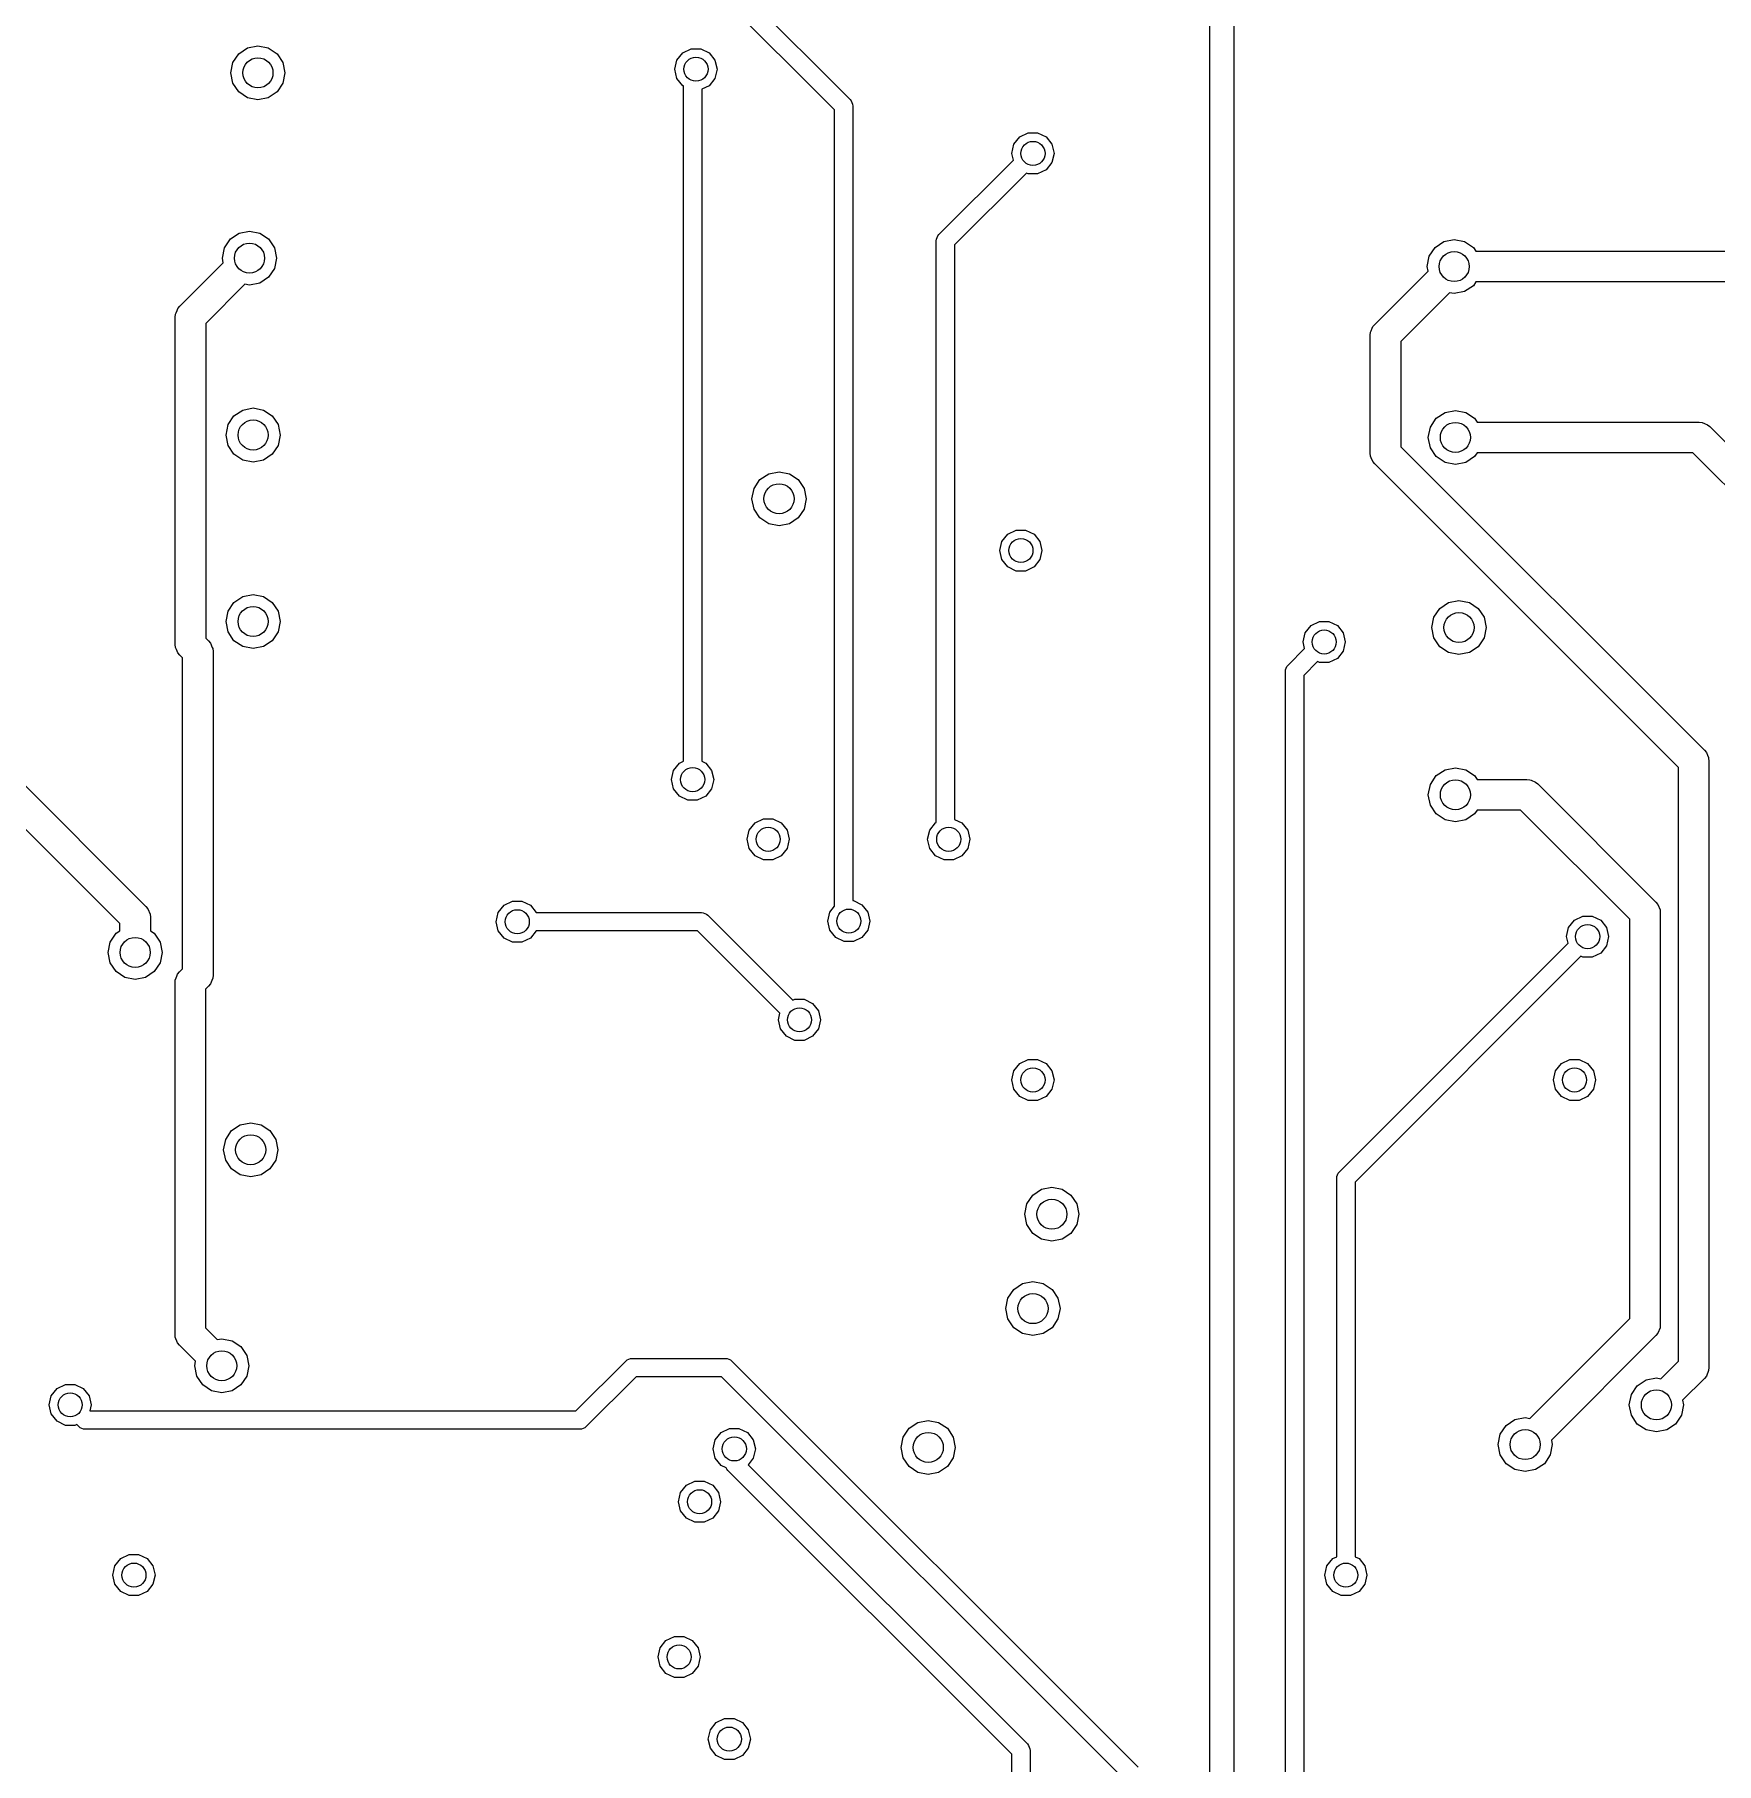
# Model space of a CAD drawing. Extents: x 0.05 to 3.89, y 0.04 to 4.21.
# Drawn here: x 2.386 to 2.936, y 2.241 to 2.807 of the extents above; entities that cross this region are included whole.
import ezdxf

# ---------------------------------------------------------------- set-up
doc = ezdxf.new("R2010")
doc.units = 0
doc.header["$MEASUREMENT"] = 0
doc.layers.add('BLACK', color=7, linetype='CONTINUOUS')

msp = doc.modelspace()

# ---------------------------------------------------------------- linework, layer by layer
at = {"layer": 'BLACK', "linetype": 'CONTINUOUS'}
for p, q in [((2.77047, 1.99789), (2.77047, 3.0185)), ((2.77835, 3.01687), (2.77835, 1.99952)), ((2.61394, 2.82419), (2.65279, 2.78534)), ((2.64767, 2.78197), (2.60971, 2.81993)), ((2.45087, 2.79748), (2.45279, 2.80036)), ((2.45279, 2.80036), (2.45567, 2.80228)), ((2.45567, 2.80228), (2.45906, 2.80295)), ((2.45906, 2.80295), (2.46245, 2.80228)), ((2.46245, 2.80228), (2.46532, 2.80036)), ((2.46532, 2.80036), (2.46724, 2.79748)), ((2.59615, 2.79826), (2.59807, 2.80066)), ((2.59807, 2.80066), (2.60083, 2.80199)), ((2.60083, 2.80199), (2.6039, 2.80199)), ((2.6039, 2.80199), (2.60666, 2.80066)), ((2.60666, 2.80066), (2.60857, 2.79826)), ((2.4502, 2.79409), (2.45087, 2.79748)), ((2.46724, 2.79748), (2.46791, 2.79409)), ((2.59547, 2.79528), (2.59615, 2.79826)), ((2.59615, 2.79229), (2.59547, 2.79528)), ((2.60857, 2.79826), (2.60925, 2.79528)), ((2.60925, 2.79528), (2.60857, 2.79229)), ((2.45087, 2.7907), (2.4502, 2.79409)), ((2.45279, 2.78783), (2.45087, 2.7907)), ((2.46724, 2.7907), (2.46532, 2.78783)), ((2.46791, 2.79409), (2.46724, 2.7907)), ((2.59807, 2.78989), (2.59615, 2.79229)), ((2.59827, 2.78979), (2.59807, 2.78989)), ((2.59827, 2.56884), (2.59827, 2.78979)), ((2.60666, 2.78989), (2.60427, 2.78874)), ((2.60427, 2.78874), (2.60427, 2.56884)), ((2.60857, 2.79229), (2.60666, 2.78989)), ((2.45567, 2.78591), (2.45279, 2.78783)), ((2.45906, 2.78524), (2.45567, 2.78591)), ((2.46245, 2.78591), (2.45906, 2.78524)), ((2.46532, 2.78783), (2.46245, 2.78591)), ((2.65279, 2.78534), (2.65316, 2.78488)), ((2.65316, 2.78488), (2.65361, 2.7838)), ((2.65361, 2.7838), (2.65367, 2.78321)), ((2.65367, 2.78321), (2.65367, 2.52325)), ((2.64767, 2.52142), (2.64767, 2.78197)), ((2.70639, 2.77071), (2.7083, 2.7731)), ((2.7083, 2.7731), (2.71107, 2.77443)), ((2.71107, 2.77443), (2.71413, 2.77443)), ((2.71413, 2.77443), (2.71689, 2.7731)), ((2.71689, 2.7731), (2.71881, 2.77071)), ((2.70571, 2.76772), (2.70639, 2.77071)), ((2.7062, 2.76556), (2.70571, 2.76772)), ((2.71881, 2.77071), (2.71949, 2.76772)), ((2.71949, 2.76772), (2.71881, 2.76473)), ((2.68186, 2.74122), (2.7062, 2.76556)), ((2.71043, 2.76131), (2.68698, 2.73785)), ((2.71107, 2.761), (2.71043, 2.76131)), ((2.71413, 2.761), (2.71107, 2.761)), ((2.71689, 2.76233), (2.71413, 2.761)), ((2.71881, 2.76473), (2.71689, 2.76233)), ((2.44812, 2.73685), (2.45004, 2.73973)), ((2.45004, 2.73973), (2.45291, 2.74165)), ((2.45291, 2.74165), (2.4563, 2.74232)), ((2.4563, 2.74232), (2.45969, 2.74165)), ((2.45969, 2.74165), (2.46256, 2.73973)), ((2.46256, 2.73973), (2.46448, 2.73685)), ((2.68098, 2.73909), (2.68103, 2.73968)), ((2.68098, 2.54881), (2.68098, 2.73909)), ((2.68103, 2.73968), (2.68148, 2.74076)), ((2.68148, 2.74076), (2.68186, 2.74122)), ((2.68698, 2.73785), (2.68698, 2.54983)), ((2.84413, 2.73697), (2.847, 2.73889)), ((2.847, 2.73889), (2.85039, 2.73957)), ((2.85039, 2.73957), (2.85378, 2.73889)), ((2.85378, 2.73889), (2.85666, 2.73697)), ((2.44744, 2.73346), (2.44812, 2.73685)), ((2.44774, 2.73197), (2.44744, 2.73346)), ((2.46448, 2.73685), (2.46516, 2.73346)), ((2.46516, 2.73346), (2.46448, 2.73007)), ((2.84154, 2.73071), (2.84221, 2.7341)), ((2.84221, 2.7341), (2.84413, 2.73697)), ((2.85666, 2.73697), (2.8575, 2.73571)), ((2.8575, 2.73571), (2.94291, 2.73571)), ((2.43347, 2.71771), (2.44774, 2.73197)), ((2.46256, 2.7272), (2.45969, 2.72528)), ((2.46448, 2.73007), (2.46256, 2.7272)), ((2.82442, 2.7118), (2.84183, 2.72922)), ((2.84183, 2.72922), (2.84154, 2.73071)), ((2.45481, 2.7249), (2.44201, 2.7121)), ((2.4563, 2.72461), (2.45481, 2.7249)), ((2.45969, 2.72528), (2.4563, 2.72461)), ((2.8489, 2.72215), (2.83295, 2.7062)), ((2.85039, 2.72185), (2.8489, 2.72215)), ((2.85378, 2.72252), (2.85039, 2.72185)), ((2.85666, 2.72444), (2.85378, 2.72252)), ((2.8575, 2.72571), (2.85666, 2.72444)), ((2.94084, 2.72571), (2.8575, 2.72571)), ((2.43201, 2.71417), (2.4321, 2.71515)), ((2.4321, 2.71515), (2.43227, 2.71554)), ((2.43227, 2.71554), (2.4326, 2.71636)), ((2.4326, 2.71636), (2.43285, 2.71695)), ((2.43285, 2.71695), (2.43347, 2.71771)), ((2.43285, 2.71695), (2.43285, 2.71695)), ((2.43201, 2.60709), (2.43201, 2.71417)), ((2.44201, 2.7121), (2.44201, 2.60916)), ((2.82305, 2.70924), (2.82322, 2.70966)), ((2.82322, 2.70966), (2.82359, 2.71055)), ((2.82359, 2.71055), (2.8238, 2.71105)), ((2.8238, 2.71105), (2.82442, 2.7118)), ((2.8238, 2.71105), (2.8238, 2.71105)), ((2.82295, 2.70827), (2.82305, 2.70924)), ((2.82295, 2.66969), (2.82295, 2.70827)), ((2.83295, 2.7062), (2.83295, 2.67176)), ((2.4493, 2.67898), (2.45122, 2.68185)), ((2.45122, 2.68185), (2.45409, 2.68377)), ((2.45409, 2.68377), (2.45748, 2.68445)), ((2.45748, 2.68445), (2.46087, 2.68377)), ((2.46087, 2.68377), (2.46374, 2.68185)), ((2.46374, 2.68185), (2.46566, 2.67898)), ((2.84452, 2.68107), (2.8474, 2.68299)), ((2.8474, 2.68299), (2.85079, 2.68366)), ((2.85079, 2.68366), (2.85418, 2.68299)), ((2.85418, 2.68299), (2.85705, 2.68107)), ((2.44862, 2.67559), (2.4493, 2.67898)), ((2.4493, 2.6722), (2.44862, 2.67559)), ((2.46566, 2.67898), (2.46634, 2.67559)), ((2.46634, 2.67559), (2.46566, 2.6722)), ((2.84193, 2.6748), (2.8426, 2.67819)), ((2.8426, 2.67819), (2.84452, 2.68107)), ((2.85705, 2.68107), (2.8579, 2.6798)), ((2.8579, 2.6798), (2.93051, 2.6798)), ((2.93051, 2.6798), (2.93149, 2.67971)), ((2.93149, 2.67971), (2.93149, 2.67971)), ((2.93149, 2.67971), (2.93223, 2.6794)), ((2.93223, 2.6794), (2.93329, 2.67896)), ((2.93329, 2.67896), (2.93329, 2.67896)), ((2.93329, 2.67896), (2.93405, 2.67834)), ((2.93405, 2.67834), (3.02886, 2.58353)), ((2.45122, 2.66933), (2.4493, 2.6722)), ((2.46566, 2.6722), (2.46374, 2.66933)), ((2.83295, 2.67176), (2.93227, 2.57245)), ((2.8426, 2.67141), (2.84193, 2.6748)), ((2.84452, 2.66854), (2.8426, 2.67141)), ((2.45409, 2.66741), (2.45122, 2.66933)), ((2.45748, 2.66673), (2.45409, 2.66741)), ((2.46087, 2.66741), (2.45748, 2.66673)), ((2.46374, 2.66933), (2.46087, 2.66741)), ((2.82305, 2.66871), (2.82295, 2.66969)), ((2.82329, 2.66813), (2.82305, 2.66871)), ((2.82305, 2.66871), (2.82305, 2.66871)), ((2.8238, 2.66691), (2.82329, 2.66813)), ((2.82442, 2.66615), (2.8238, 2.66691)), ((2.8238, 2.66691), (2.8238, 2.66691)), ((2.92373, 2.56684), (2.82442, 2.66615)), ((2.8474, 2.66662), (2.84452, 2.66854)), ((2.85079, 2.66594), (2.8474, 2.66662)), ((2.85418, 2.66662), (2.85079, 2.66594)), ((2.85705, 2.66854), (2.85418, 2.66662)), ((2.8579, 2.6698), (2.85705, 2.66854)), ((2.92844, 2.6698), (2.8579, 2.6698)), ((3.02113, 2.57711), (2.92844, 2.6698)), ((2.62134, 2.65811), (2.62326, 2.66099)), ((2.62326, 2.66099), (2.62614, 2.66291)), ((2.62614, 2.66291), (2.62953, 2.66358)), ((2.62953, 2.66358), (2.63292, 2.66291)), ((2.63292, 2.66291), (2.63579, 2.66099)), ((2.63579, 2.66099), (2.63771, 2.65811)), ((2.62067, 2.65472), (2.62134, 2.65811)), ((2.62134, 2.65133), (2.62067, 2.65472)), ((2.63771, 2.65811), (2.63839, 2.65472)), ((2.63839, 2.65472), (2.63771, 2.65133)), ((2.62326, 2.64846), (2.62134, 2.65133)), ((2.62614, 2.64654), (2.62326, 2.64846)), ((2.63579, 2.64846), (2.63292, 2.64654)), ((2.63771, 2.65133), (2.63579, 2.64846)), ((2.62953, 2.64587), (2.62614, 2.64654)), ((2.63292, 2.64654), (2.62953, 2.64587)), ((2.70245, 2.64078), (2.70437, 2.64318)), ((2.70437, 2.64318), (2.70713, 2.64451)), ((2.70713, 2.64451), (2.71019, 2.64451)), ((2.71019, 2.64451), (2.71296, 2.64318)), ((2.71296, 2.64318), (2.71487, 2.64078)), ((2.70177, 2.6378), (2.70245, 2.64078)), ((2.70245, 2.63481), (2.70177, 2.6378)), ((2.71487, 2.64078), (2.71555, 2.6378)), ((2.71555, 2.6378), (2.71487, 2.63481)), ((2.70437, 2.63241), (2.70245, 2.63481)), ((2.70713, 2.63108), (2.70437, 2.63241)), ((2.71019, 2.63108), (2.70713, 2.63108)), ((2.71296, 2.63241), (2.71019, 2.63108)), ((2.71487, 2.63481), (2.71296, 2.63241)), ((2.4493, 2.61796), (2.45122, 2.62083)), ((2.45122, 2.62083), (2.45409, 2.62275)), ((2.45409, 2.62275), (2.45748, 2.62343)), ((2.45748, 2.62343), (2.46087, 2.62275)), ((2.46087, 2.62275), (2.46374, 2.62083)), ((2.46374, 2.62083), (2.46566, 2.61796)), ((2.8457, 2.61886), (2.84858, 2.62078)), ((2.84858, 2.62078), (2.85197, 2.62146)), ((2.85197, 2.62146), (2.85536, 2.62078)), ((2.85536, 2.62078), (2.85823, 2.61886)), ((2.44862, 2.61457), (2.4493, 2.61796)), ((2.4493, 2.61118), (2.44862, 2.61457)), ((2.46566, 2.61796), (2.46634, 2.61457)), ((2.46634, 2.61457), (2.46566, 2.61118)), ((2.80358, 2.61326), (2.80634, 2.61459)), ((2.80634, 2.61459), (2.80941, 2.61459)), ((2.80941, 2.61459), (2.81217, 2.61326)), ((2.84311, 2.6126), (2.84378, 2.61599)), ((2.84378, 2.61599), (2.8457, 2.61886)), ((2.85823, 2.61886), (2.86015, 2.61599)), ((2.86015, 2.61599), (2.86083, 2.6126)), ((2.44201, 2.60916), (2.44291, 2.60826)), ((2.44291, 2.60826), (2.44353, 2.6075)), ((2.45122, 2.6083), (2.4493, 2.61118)), ((2.45409, 2.60638), (2.45122, 2.6083)), ((2.46374, 2.6083), (2.46087, 2.60638)), ((2.46566, 2.61118), (2.46374, 2.6083)), ((2.80098, 2.60787), (2.80167, 2.61086)), ((2.80148, 2.60572), (2.80098, 2.60787)), ((2.80167, 2.61086), (2.80358, 2.61326)), ((2.81217, 2.61326), (2.81408, 2.61086)), ((2.81408, 2.61086), (2.81476, 2.60787)), ((2.81476, 2.60787), (2.81408, 2.60488)), ((2.84378, 2.60921), (2.84311, 2.6126)), ((2.8457, 2.60633), (2.84378, 2.60921)), ((2.86015, 2.60921), (2.85823, 2.60633)), ((2.86083, 2.6126), (2.86015, 2.60921)), ((2.4321, 2.60611), (2.43201, 2.60709)), ((2.43241, 2.60537), (2.4321, 2.60611)), ((2.4321, 2.60611), (2.4321, 2.60611)), ((2.43285, 2.60431), (2.43241, 2.60537)), ((2.43347, 2.60355), (2.43285, 2.60431)), ((2.43285, 2.60431), (2.43285, 2.60431)), ((2.43437, 2.60266), (2.43347, 2.60355)), ((2.43437, 2.50089), (2.43437, 2.60266)), ((2.44353, 2.6075), (2.4441, 2.60611)), ((2.4441, 2.60611), (2.44427, 2.6057)), ((2.44427, 2.6057), (2.44437, 2.60473)), ((2.44437, 2.60473), (2.44437, 2.49882)), ((2.45748, 2.60571), (2.45409, 2.60638)), ((2.46087, 2.60638), (2.45748, 2.60571)), ((2.79606, 2.6003), (2.80148, 2.60572)), ((2.81217, 2.60249), (2.80941, 2.60116)), ((2.81408, 2.60488), (2.81217, 2.60249)), ((2.84858, 2.60441), (2.8457, 2.60633)), ((2.85197, 2.60374), (2.84858, 2.60441)), ((2.85536, 2.60441), (2.85197, 2.60374)), ((2.85823, 2.60633), (2.85536, 2.60441)), ((2.79518, 2.59818), (2.79524, 2.59877)), ((2.79518, 2.04749), (2.79518, 2.59818)), ((2.79524, 2.59877), (2.79569, 2.59985)), ((2.79569, 2.59985), (2.79606, 2.6003)), ((2.80571, 2.60146), (2.80118, 2.59694)), ((2.80118, 2.59694), (2.80118, 2.04873)), ((2.80634, 2.60116), (2.80571, 2.60146)), ((2.80941, 2.60116), (2.80634, 2.60116)), ((2.59506, 2.56582), (2.59697, 2.56821)), ((2.59697, 2.56821), (2.59827, 2.56884)), ((2.60427, 2.56884), (2.60556, 2.56821)), ((2.60556, 2.56821), (2.60747, 2.56582)), ((2.93227, 2.57245), (2.93289, 2.57169)), ((2.93289, 2.57169), (2.93289, 2.57169)), ((2.93289, 2.57169), (2.93324, 2.57085)), ((2.93324, 2.57085), (2.93354, 2.5701)), ((2.93354, 2.5701), (2.93363, 2.56989)), ((2.93363, 2.56989), (2.93373, 2.56891)), ((2.93373, 2.56891), (2.93373, 2.37046)), ((2.37874, 2.56504), (2.42243, 2.52135)), ((2.59438, 2.56283), (2.59506, 2.56582)), ((2.59506, 2.55984), (2.59438, 2.56283)), ((2.60747, 2.56582), (2.60816, 2.56283)), ((2.60816, 2.56283), (2.60747, 2.55984)), ((2.8426, 2.56126), (2.84452, 2.56414)), ((2.84452, 2.56414), (2.8474, 2.56606)), ((2.8474, 2.56606), (2.85079, 2.56673)), ((2.85079, 2.56673), (2.85418, 2.56606)), ((2.85418, 2.56606), (2.85705, 2.56414)), ((2.85705, 2.56414), (2.8579, 2.56287)), ((2.8579, 2.56287), (2.87419, 2.56287)), ((2.87419, 2.56287), (2.87517, 2.56278)), ((2.87517, 2.56278), (2.87517, 2.56278)), ((2.87517, 2.56278), (2.87554, 2.56262)), ((2.87554, 2.56262), (2.87697, 2.56203)), ((2.92373, 2.37253), (2.92373, 2.56684)), ((2.4139, 2.51574), (2.37167, 2.55797)), ((2.59697, 2.55744), (2.59506, 2.55984)), ((2.59973, 2.55611), (2.59697, 2.55744)), ((2.60556, 2.55744), (2.6028, 2.55611)), ((2.60747, 2.55984), (2.60556, 2.55744)), ((2.84193, 2.55787), (2.8426, 2.56126)), ((2.8426, 2.55448), (2.84193, 2.55787)), ((2.87697, 2.56203), (2.87697, 2.56203)), ((2.87697, 2.56203), (2.87773, 2.56141)), ((2.87773, 2.56141), (2.91636, 2.52278)), ((2.6028, 2.55611), (2.59973, 2.55611)), ((2.84452, 2.55161), (2.8426, 2.55448)), ((2.8474, 2.54969), (2.84452, 2.55161)), ((2.85705, 2.55161), (2.85418, 2.54969)), ((2.8579, 2.55287), (2.85705, 2.55161)), ((2.87212, 2.55287), (2.8579, 2.55287)), ((2.90782, 2.51717), (2.87212, 2.55287)), ((2.61909, 2.54331), (2.61978, 2.5463)), ((2.61978, 2.5463), (2.62169, 2.54869)), ((2.62169, 2.54869), (2.62445, 2.55002)), ((2.62445, 2.55002), (2.62752, 2.55002)), ((2.62752, 2.55002), (2.63028, 2.54869)), ((2.63028, 2.54869), (2.63219, 2.5463)), ((2.63219, 2.5463), (2.63287, 2.54331)), ((2.67815, 2.54331), (2.67883, 2.5463)), ((2.67883, 2.5463), (2.68074, 2.54869)), ((2.68074, 2.54869), (2.68098, 2.54881)), ((2.68698, 2.54983), (2.68934, 2.54869)), ((2.68934, 2.54869), (2.69125, 2.5463)), ((2.69125, 2.5463), (2.69193, 2.54331)), ((2.85079, 2.54902), (2.8474, 2.54969)), ((2.85418, 2.54969), (2.85079, 2.54902)), ((2.61978, 2.54032), (2.61909, 2.54331)), ((2.62169, 2.53792), (2.61978, 2.54032)), ((2.63219, 2.54032), (2.63028, 2.53792)), ((2.63287, 2.54331), (2.63219, 2.54032)), ((2.67883, 2.54032), (2.67815, 2.54331)), ((2.68074, 2.53792), (2.67883, 2.54032)), ((2.69125, 2.54032), (2.68934, 2.53792)), ((2.69193, 2.54331), (2.69125, 2.54032)), ((2.62445, 2.53659), (2.62169, 2.53792)), ((2.62752, 2.53659), (2.62445, 2.53659)), ((2.63028, 2.53792), (2.62752, 2.53659)), ((2.68351, 2.53659), (2.68074, 2.53792)), ((2.68657, 2.53659), (2.68351, 2.53659)), ((2.68934, 2.53792), (2.68657, 2.53659)), ((2.5396, 2.52173), (2.54236, 2.52306)), ((2.54236, 2.52306), (2.54543, 2.52306)), ((2.54543, 2.52306), (2.54819, 2.52173)), ((2.65367, 2.52325), (2.6539, 2.52325)), ((2.6539, 2.52325), (2.65666, 2.52192)), ((2.42243, 2.52135), (2.42305, 2.52059)), ((2.42305, 2.52059), (2.42305, 2.52059)), ((2.42305, 2.52059), (2.4238, 2.51879)), ((2.4238, 2.51879), (2.4239, 2.51781)), ((2.4239, 2.51781), (2.4239, 2.51341)), ((2.53701, 2.51634), (2.53769, 2.51933)), ((2.53769, 2.51933), (2.5396, 2.52173)), ((2.54819, 2.52173), (2.5501, 2.51934)), ((2.5501, 2.51934), (2.60413, 2.51934)), ((2.60413, 2.51934), (2.60472, 2.51928)), ((2.60472, 2.51928), (2.6058, 2.51883)), ((2.6058, 2.51883), (2.60626, 2.51846)), ((2.60626, 2.51846), (2.63405, 2.49066)), ((2.64547, 2.51654), (2.64615, 2.51952)), ((2.64615, 2.51952), (2.64767, 2.52142)), ((2.65666, 2.52192), (2.65857, 2.51952)), ((2.65857, 2.51952), (2.65925, 2.51654)), ((2.88975, 2.51685), (2.89251, 2.51818)), ((2.89251, 2.51818), (2.89558, 2.51818)), ((2.89558, 2.51818), (2.89834, 2.51685)), ((2.90782, 2.38655), (2.90782, 2.51717)), ((2.91636, 2.52278), (2.91698, 2.52202)), ((2.91698, 2.52202), (2.91698, 2.52202)), ((2.91698, 2.52202), (2.91773, 2.52022)), ((2.91773, 2.52022), (2.91782, 2.51924)), ((2.91782, 2.51924), (2.91782, 2.38448)), ((2.41071, 2.50969), (2.41263, 2.51256)), ((2.41263, 2.51256), (2.4139, 2.51341)), ((2.4139, 2.51341), (2.4139, 2.51574)), ((2.4239, 2.51341), (2.42516, 2.51256)), ((2.42516, 2.51256), (2.42708, 2.50969)), ((2.53769, 2.51335), (2.53701, 2.51634)), ((2.5396, 2.51095), (2.53769, 2.51335)), ((2.5501, 2.51334), (2.54819, 2.51095)), ((2.60289, 2.51334), (2.5501, 2.51334)), ((2.62982, 2.48641), (2.60289, 2.51334)), ((2.64615, 2.51355), (2.64547, 2.51654)), ((2.64807, 2.51115), (2.64615, 2.51355)), ((2.65857, 2.51355), (2.65666, 2.51115)), ((2.65925, 2.51654), (2.65857, 2.51355)), ((2.88716, 2.51146), (2.88784, 2.51445)), ((2.88784, 2.51445), (2.88975, 2.51685)), ((2.89834, 2.51685), (2.90025, 2.51445)), ((2.90025, 2.51445), (2.90093, 2.51146)), ((2.41004, 2.5063), (2.41071, 2.50969)), ((2.41071, 2.50291), (2.41004, 2.5063)), ((2.42708, 2.50969), (2.42776, 2.5063)), ((2.42776, 2.5063), (2.42708, 2.50291)), ((2.54236, 2.50962), (2.5396, 2.51095)), ((2.54543, 2.50962), (2.54236, 2.50962)), ((2.54819, 2.51095), (2.54543, 2.50962)), ((2.65083, 2.50982), (2.64807, 2.51115)), ((2.6539, 2.50982), (2.65083, 2.50982)), ((2.65666, 2.51115), (2.6539, 2.50982)), ((2.81284, 2.4345), (2.88765, 2.50931)), ((2.88765, 2.50931), (2.88716, 2.51146)), ((2.89834, 2.50608), (2.89558, 2.50475)), ((2.90025, 2.50847), (2.89834, 2.50608)), ((2.90093, 2.51146), (2.90025, 2.50847)), ((2.41263, 2.50004), (2.41071, 2.50291)), ((2.42708, 2.50291), (2.42516, 2.50004)), ((2.43339, 2.49992), (2.43437, 2.50089)), ((2.89188, 2.50505), (2.81796, 2.43114)), ((2.89251, 2.50475), (2.89188, 2.50505)), ((2.89558, 2.50475), (2.89251, 2.50475)), ((2.41551, 2.49812), (2.41263, 2.50004)), ((2.4189, 2.49744), (2.41551, 2.49812)), ((2.42229, 2.49812), (2.4189, 2.49744)), ((2.42516, 2.50004), (2.42229, 2.49812)), ((2.43193, 2.49638), (2.43203, 2.49736)), ((2.43193, 2.38138), (2.43193, 2.49638)), ((2.43203, 2.49736), (2.43206, 2.49744)), ((2.43206, 2.49744), (2.43252, 2.49855)), ((2.43252, 2.49855), (2.43277, 2.49916)), ((2.43277, 2.49916), (2.43339, 2.49992)), ((2.43277, 2.49916), (2.43277, 2.49916)), ((2.44291, 2.49529), (2.44193, 2.49431)), ((2.44353, 2.49604), (2.44291, 2.49529)), ((2.44396, 2.4971), (2.44353, 2.49604)), ((2.44353, 2.49604), (2.44353, 2.49604)), ((2.44427, 2.49785), (2.44396, 2.4971)), ((2.44437, 2.49882), (2.44427, 2.49785)), ((2.44427, 2.49785), (2.44427, 2.49785)), ((2.44193, 2.49431), (2.44193, 2.38345)), ((2.63405, 2.49066), (2.63469, 2.49097)), ((2.63469, 2.49097), (2.63775, 2.49097)), ((2.63775, 2.49097), (2.64052, 2.48964)), ((2.64052, 2.48964), (2.64243, 2.48724)), ((2.62933, 2.48425), (2.62982, 2.48641)), ((2.63001, 2.48126), (2.62933, 2.48425)), ((2.64243, 2.48724), (2.64311, 2.48425)), ((2.64311, 2.48425), (2.64243, 2.48126)), ((2.63192, 2.47887), (2.63001, 2.48126)), ((2.63469, 2.47753), (2.63192, 2.47887)), ((2.64052, 2.47887), (2.63775, 2.47753)), ((2.64243, 2.48126), (2.64052, 2.47887)), ((2.63775, 2.47753), (2.63469, 2.47753)), ((2.70571, 2.46457), (2.70639, 2.46756)), ((2.70639, 2.46756), (2.7083, 2.46995)), ((2.7083, 2.46995), (2.71107, 2.47128)), ((2.71107, 2.47128), (2.71413, 2.47128)), ((2.71413, 2.47128), (2.71689, 2.46995)), ((2.71689, 2.46995), (2.71881, 2.46756)), ((2.71881, 2.46756), (2.71949, 2.46457)), ((2.88287, 2.46457), (2.88356, 2.46756)), ((2.88356, 2.46756), (2.88547, 2.46995)), ((2.88547, 2.46995), (2.88823, 2.47128)), ((2.88823, 2.47128), (2.8913, 2.47128)), ((2.8913, 2.47128), (2.89406, 2.46995)), ((2.89406, 2.46995), (2.89597, 2.46756)), ((2.89597, 2.46756), (2.89665, 2.46457)), ((2.70639, 2.46158), (2.70571, 2.46457)), ((2.7083, 2.45918), (2.70639, 2.46158)), ((2.71881, 2.46158), (2.71689, 2.45918)), ((2.71949, 2.46457), (2.71881, 2.46158)), ((2.88356, 2.46158), (2.88287, 2.46457)), ((2.88547, 2.45918), (2.88356, 2.46158)), ((2.89597, 2.46158), (2.89406, 2.45918)), ((2.89665, 2.46457), (2.89597, 2.46158)), ((2.71107, 2.45785), (2.7083, 2.45918)), ((2.71413, 2.45785), (2.71107, 2.45785)), ((2.71689, 2.45918), (2.71413, 2.45785)), ((2.88823, 2.45785), (2.88547, 2.45918)), ((2.8913, 2.45785), (2.88823, 2.45785)), ((2.89406, 2.45918), (2.8913, 2.45785)), ((2.45043, 2.448), (2.4533, 2.44992)), ((2.4533, 2.44992), (2.45669, 2.45059)), ((2.45669, 2.45059), (2.46008, 2.44992)), ((2.46008, 2.44992), (2.46296, 2.448)), ((2.44783, 2.44173), (2.44851, 2.44512)), ((2.44851, 2.44512), (2.45043, 2.448)), ((2.46296, 2.448), (2.46488, 2.44512)), ((2.46488, 2.44512), (2.46555, 2.44173)), ((2.44851, 2.43834), (2.44783, 2.44173)), ((2.45043, 2.43547), (2.44851, 2.43834)), ((2.46488, 2.43834), (2.46296, 2.43547)), ((2.46555, 2.44173), (2.46488, 2.43834)), ((2.4533, 2.43355), (2.45043, 2.43547)), ((2.45669, 2.43287), (2.4533, 2.43355)), ((2.46008, 2.43355), (2.45669, 2.43287)), ((2.46296, 2.43547), (2.46008, 2.43355)), ((2.81196, 2.43238), (2.81202, 2.43296)), ((2.81196, 2.30857), (2.81196, 2.43238)), ((2.81202, 2.43296), (2.81247, 2.43405)), ((2.81247, 2.43405), (2.81284, 2.4345)), ((2.71059, 2.42404), (2.71251, 2.42691)), ((2.71251, 2.42691), (2.71539, 2.42883)), ((2.71539, 2.42883), (2.71878, 2.42951)), ((2.71878, 2.42951), (2.72217, 2.42883)), ((2.72217, 2.42883), (2.72504, 2.42691)), ((2.72504, 2.42691), (2.72696, 2.42404)), ((2.81796, 2.43114), (2.81796, 2.30857)), ((2.70992, 2.42065), (2.71059, 2.42404)), ((2.72696, 2.42404), (2.72763, 2.42065)), ((2.71059, 2.41726), (2.70992, 2.42065)), ((2.71251, 2.41438), (2.71059, 2.41726)), ((2.72696, 2.41726), (2.72504, 2.41438)), ((2.72763, 2.42065), (2.72696, 2.41726)), ((2.71539, 2.41246), (2.71251, 2.41438)), ((2.71878, 2.41179), (2.71539, 2.41246)), ((2.72217, 2.41246), (2.71878, 2.41179)), ((2.72504, 2.41438), (2.72217, 2.41246)), ((2.70921, 2.39795), (2.7126, 2.39862)), ((2.7126, 2.39862), (2.71599, 2.39795)), ((2.70374, 2.38976), (2.70441, 2.39315)), ((2.70441, 2.39315), (2.70633, 2.39603)), ((2.70633, 2.39603), (2.70921, 2.39795)), ((2.71599, 2.39795), (2.71886, 2.39603)), ((2.71886, 2.39603), (2.72078, 2.39315)), ((2.72078, 2.39315), (2.72146, 2.38976)), ((2.70441, 2.38637), (2.70374, 2.38976)), ((2.72146, 2.38976), (2.72078, 2.38637)), ((2.44193, 2.38345), (2.44575, 2.37962)), ((2.70633, 2.3835), (2.70441, 2.38637)), ((2.70921, 2.38158), (2.70633, 2.3835)), ((2.7126, 2.38091), (2.70921, 2.38158)), ((2.71599, 2.38158), (2.7126, 2.38091)), ((2.71886, 2.3835), (2.71599, 2.38158)), ((2.72078, 2.38637), (2.71886, 2.3835)), ((2.87511, 2.35384), (2.90782, 2.38655)), ((2.91698, 2.3817), (2.91636, 2.38094)), ((2.91773, 2.3835), (2.91698, 2.3817)), ((2.91698, 2.3817), (2.91698, 2.3817)), ((2.91782, 2.38448), (2.91773, 2.3835)), ((2.43203, 2.3804), (2.43193, 2.38138)), ((2.43277, 2.3786), (2.43203, 2.3804)), ((2.43339, 2.37784), (2.43277, 2.3786)), ((2.43277, 2.3786), (2.43277, 2.3786)), ((2.43868, 2.37255), (2.43339, 2.37784)), ((2.44575, 2.37962), (2.44724, 2.37992)), ((2.44724, 2.37992), (2.45063, 2.37925)), ((2.45063, 2.37925), (2.45351, 2.37733)), ((2.45351, 2.37733), (2.45543, 2.37445)), ((2.91636, 2.38094), (2.88218, 2.34677)), ((2.43839, 2.37106), (2.43868, 2.37255)), ((2.43906, 2.36767), (2.43839, 2.37106)), ((2.45543, 2.37445), (2.4561, 2.37106)), ((2.4561, 2.37106), (2.45543, 2.36767)), ((2.56308, 2.3563), (2.57937, 2.37259)), ((2.57937, 2.37259), (2.57983, 2.37297)), ((2.57983, 2.37297), (2.58091, 2.37341)), ((2.58091, 2.37341), (2.5815, 2.37347)), ((2.5815, 2.37347), (2.612, 2.37347)), ((2.612, 2.37347), (2.61259, 2.37341)), ((2.61259, 2.37341), (2.61367, 2.37297)), ((2.61367, 2.37297), (2.61412, 2.37259)), ((2.61412, 2.37259), (2.747, 2.23971)), ((2.91803, 2.36683), (2.92373, 2.37253)), ((2.93373, 2.37046), (2.93363, 2.36949)), ((2.39334, 2.36365), (2.3961, 2.36498)), ((2.3961, 2.36498), (2.39917, 2.36498)), ((2.39917, 2.36498), (2.40193, 2.36365)), ((2.44098, 2.3648), (2.43906, 2.36767)), ((2.44385, 2.36288), (2.44098, 2.3648)), ((2.45351, 2.3648), (2.45063, 2.36288)), ((2.45543, 2.36767), (2.45351, 2.3648)), ((2.58274, 2.36747), (2.56644, 2.35118)), ((2.61076, 2.36747), (2.58274, 2.36747)), ((2.74188, 2.23635), (2.61076, 2.36747)), ((2.90835, 2.36166), (2.91027, 2.36453)), ((2.91027, 2.36453), (2.91315, 2.36645)), ((2.91315, 2.36645), (2.91654, 2.36713)), ((2.91654, 2.36713), (2.91803, 2.36683)), ((2.93227, 2.36693), (2.9251, 2.35976)), ((2.93289, 2.36768), (2.93227, 2.36693)), ((2.93363, 2.36949), (2.93289, 2.36768)), ((2.93363, 2.36949), (2.93363, 2.36949)), ((2.39075, 2.35827), (2.39143, 2.36126)), ((2.39143, 2.36126), (2.39334, 2.36365)), ((2.40193, 2.36365), (2.40385, 2.36126)), ((2.40385, 2.36126), (2.40453, 2.35827)), ((2.44724, 2.3622), (2.44385, 2.36288)), ((2.45063, 2.36288), (2.44724, 2.3622)), ((2.90768, 2.35827), (2.90835, 2.36166)), ((2.9251, 2.35976), (2.92539, 2.35827)), ((2.39143, 2.35528), (2.39075, 2.35827)), ((2.39334, 2.35288), (2.39143, 2.35528)), ((2.40453, 2.35827), (2.40408, 2.3563)), ((2.40408, 2.3563), (2.56308, 2.3563)), ((2.67496, 2.35252), (2.67835, 2.3532)), ((2.67835, 2.3532), (2.68174, 2.35252)), ((2.86736, 2.35154), (2.87023, 2.35346)), ((2.87023, 2.35346), (2.87362, 2.35413)), ((2.87362, 2.35413), (2.87511, 2.35384)), ((2.90835, 2.35488), (2.90768, 2.35827)), ((2.91027, 2.352), (2.90835, 2.35488)), ((2.92472, 2.35488), (2.9228, 2.352)), ((2.92539, 2.35827), (2.92472, 2.35488)), ((2.3961, 2.35155), (2.39334, 2.35288)), ((2.39917, 2.35155), (2.3961, 2.35155)), ((2.39981, 2.35186), (2.39917, 2.35155)), ((2.40048, 2.35118), (2.39981, 2.35186)), ((2.40094, 2.3508), (2.40048, 2.35118)), ((2.40202, 2.35036), (2.40094, 2.3508)), ((2.40261, 2.3503), (2.40202, 2.35036)), ((2.56432, 2.3503), (2.40261, 2.3503)), ((2.56491, 2.35036), (2.56432, 2.3503)), ((2.56599, 2.3508), (2.56491, 2.35036)), ((2.56644, 2.35118), (2.56599, 2.3508)), ((2.60869, 2.34683), (2.6106, 2.34923)), ((2.6106, 2.34923), (2.61337, 2.35056)), ((2.61337, 2.35056), (2.61643, 2.35056)), ((2.61643, 2.35056), (2.61919, 2.34923)), ((2.61919, 2.34923), (2.62111, 2.34683)), ((2.66949, 2.34434), (2.67016, 2.34773)), ((2.67016, 2.34773), (2.67208, 2.3506)), ((2.67208, 2.3506), (2.67496, 2.35252)), ((2.68174, 2.35252), (2.68461, 2.3506)), ((2.68461, 2.3506), (2.68653, 2.34773)), ((2.68653, 2.34773), (2.6872, 2.34434)), ((2.86476, 2.34528), (2.86544, 2.34867)), ((2.86544, 2.34867), (2.86736, 2.35154)), ((2.91315, 2.35008), (2.91027, 2.352)), ((2.91654, 2.34941), (2.91315, 2.35008)), ((2.91993, 2.35008), (2.91654, 2.34941)), ((2.9228, 2.352), (2.91993, 2.35008)), ((2.60801, 2.34385), (2.60869, 2.34683)), ((2.60869, 2.34086), (2.60801, 2.34385)), ((2.62111, 2.34683), (2.62179, 2.34385)), ((2.62179, 2.34385), (2.62111, 2.34086)), ((2.67016, 2.34095), (2.66949, 2.34434)), ((2.6872, 2.34434), (2.68653, 2.34095)), ((2.86544, 2.34189), (2.86476, 2.34528)), ((2.86736, 2.33901), (2.86544, 2.34189)), ((2.88181, 2.34189), (2.87989, 2.33901)), ((2.88248, 2.34528), (2.88181, 2.34189)), ((2.88218, 2.34677), (2.88248, 2.34528)), ((2.6106, 2.33846), (2.60869, 2.34086)), ((2.61224, 2.33767), (2.6106, 2.33846)), ((2.6124, 2.33728), (2.61224, 2.33767)), ((2.61278, 2.33683), (2.6124, 2.33728)), ((2.70566, 2.24394), (2.61278, 2.33683)), ((2.62111, 2.34086), (2.61939, 2.3387)), ((2.61939, 2.3387), (2.71078, 2.24731)), ((2.67208, 2.33807), (2.67016, 2.34095)), ((2.67496, 2.33615), (2.67208, 2.33807)), ((2.68461, 2.33807), (2.68174, 2.33615)), ((2.68653, 2.34095), (2.68461, 2.33807)), ((2.87023, 2.33709), (2.86736, 2.33901)), ((2.87362, 2.33642), (2.87023, 2.33709)), ((2.87701, 2.33709), (2.87362, 2.33642)), ((2.87989, 2.33901), (2.87701, 2.33709)), ((2.59734, 2.32956), (2.59925, 2.33196)), ((2.59925, 2.33196), (2.60201, 2.33329)), ((2.60201, 2.33329), (2.60508, 2.33329)), ((2.60508, 2.33329), (2.60784, 2.33196)), ((2.60784, 2.33196), (2.60975, 2.32956)), ((2.67835, 2.33548), (2.67496, 2.33615)), ((2.68174, 2.33615), (2.67835, 2.33548)), ((2.59665, 2.32657), (2.59734, 2.32956)), ((2.59734, 2.32359), (2.59665, 2.32657)), ((2.60975, 2.32956), (2.61043, 2.32657)), ((2.61043, 2.32657), (2.60975, 2.32359)), ((2.59925, 2.32119), (2.59734, 2.32359)), ((2.60201, 2.31986), (2.59925, 2.32119)), ((2.60508, 2.31986), (2.60201, 2.31986)), ((2.60784, 2.32119), (2.60508, 2.31986)), ((2.60975, 2.32359), (2.60784, 2.32119)), ((2.4123, 2.30555), (2.41421, 2.30795)), ((2.41421, 2.30795), (2.41697, 2.30928)), ((2.41697, 2.30928), (2.42004, 2.30928)), ((2.42004, 2.30928), (2.4228, 2.30795)), ((2.4228, 2.30795), (2.42471, 2.30555)), ((2.80875, 2.30555), (2.81066, 2.30795)), ((2.81066, 2.30795), (2.81196, 2.30857)), ((2.81796, 2.30857), (2.81926, 2.30795)), ((2.81926, 2.30795), (2.82117, 2.30555)), ((2.41161, 2.30256), (2.4123, 2.30555)), ((2.4123, 2.29957), (2.41161, 2.30256)), ((2.42471, 2.30555), (2.42539, 2.30256)), ((2.42539, 2.30256), (2.42471, 2.29957)), ((2.80807, 2.30256), (2.80875, 2.30555)), ((2.80875, 2.29957), (2.80807, 2.30256)), ((2.82117, 2.30555), (2.82185, 2.30256)), ((2.82185, 2.30256), (2.82117, 2.29957)), ((2.41421, 2.29717), (2.4123, 2.29957)), ((2.41697, 2.29584), (2.41421, 2.29717)), ((2.4228, 2.29717), (2.42004, 2.29584)), ((2.42471, 2.29957), (2.4228, 2.29717)), ((2.81066, 2.29717), (2.80875, 2.29957)), ((2.81343, 2.29584), (2.81066, 2.29717)), ((2.81926, 2.29717), (2.81649, 2.29584)), ((2.82117, 2.29957), (2.81926, 2.29717)), ((2.42004, 2.29584), (2.41697, 2.29584)), ((2.81649, 2.29584), (2.81343, 2.29584)), ((2.59064, 2.27878), (2.59255, 2.28117)), ((2.59255, 2.28117), (2.59532, 2.2825)), ((2.59532, 2.2825), (2.59838, 2.2825)), ((2.59838, 2.2825), (2.60115, 2.28117)), ((2.60115, 2.28117), (2.60306, 2.27878)), ((2.58996, 2.27579), (2.59064, 2.27878)), ((2.59064, 2.2728), (2.58996, 2.27579)), ((2.60306, 2.27878), (2.60374, 2.27579)), ((2.60374, 2.27579), (2.60306, 2.2728)), ((2.59255, 2.2704), (2.59064, 2.2728)), ((2.59532, 2.26907), (2.59255, 2.2704)), ((2.59838, 2.26907), (2.59532, 2.26907)), ((2.60115, 2.2704), (2.59838, 2.26907)), ((2.60306, 2.2728), (2.60115, 2.2704)), ((2.60637, 2.24891), (2.60706, 2.25189)), ((2.60706, 2.25189), (2.60897, 2.25429)), ((2.60897, 2.25429), (2.61173, 2.25562)), ((2.61173, 2.25562), (2.6148, 2.25562)), ((2.6148, 2.25562), (2.61756, 2.25429)), ((2.61756, 2.25429), (2.61947, 2.25189)), ((2.61947, 2.25189), (2.62015, 2.24891)), ((2.60706, 2.24592), (2.60637, 2.24891)), ((2.60897, 2.24352), (2.60706, 2.24592)), ((2.61947, 2.24592), (2.61756, 2.24352)), ((2.62015, 2.24891), (2.61947, 2.24592)), ((2.71078, 2.24731), (2.71116, 2.24685)), ((2.71116, 2.24685), (2.71116, 2.24685)), ((2.71116, 2.24685), (2.7116, 2.24577)), ((2.7116, 2.24577), (2.71166, 2.24519)), ((2.61173, 2.24219), (2.60897, 2.24352)), ((2.6148, 2.24219), (2.61173, 2.24219)), ((2.61756, 2.24352), (2.6148, 2.24219)), ((2.70566, 2.08396), (2.70566, 2.24394)), ((2.71166, 2.24519), (2.71166, 2.08396))]:
    msp.add_line(p, q, dxfattribs=at)
at = {"layer": 'BLACK'}
for centre, radius in [((2.45906, 2.79409), 0.00492), ((2.60236, 2.79528), 0.00394), ((2.7126, 2.76772), 0.00394), ((2.4563, 2.73346), 0.00492), ((2.85039, 2.73071), 0.00492), ((2.45748, 2.67559), 0.00492), ((2.85079, 2.6748), 0.00492), ((2.62953, 2.65472), 0.00492), ((2.70866, 2.6378), 0.00394), ((2.45748, 2.61457), 0.00492), ((2.85197, 2.6126), 0.00492), ((2.80787, 2.60787), 0.00394), ((2.60127, 2.56283), 0.00394), ((2.85079, 2.55787), 0.00492), ((2.62598, 2.54331), 0.00394), ((2.68504, 2.54331), 0.00394), ((2.5439, 2.51634), 0.00394), ((2.65236, 2.51654), 0.00394), ((2.89405, 2.51146), 0.00394), ((2.4189, 2.5063), 0.00492), ((2.63622, 2.48425), 0.00394), ((2.7126, 2.46457), 0.00394), ((2.88976, 2.46457), 0.00394), ((2.45669, 2.44173), 0.00492), ((2.71878, 2.42065), 0.00492), ((2.7126, 2.38976), 0.00492), ((2.44724, 2.37106), 0.00492), ((2.39764, 2.35827), 0.00394), ((2.91654, 2.35827), 0.00492), ((2.6149, 2.34385), 0.00394), ((2.67835, 2.34434), 0.00492), ((2.87362, 2.34528), 0.00492), ((2.60354, 2.32657), 0.00394), ((2.4185, 2.30256), 0.00394), ((2.81496, 2.30256), 0.00394), ((2.59685, 2.27579), 0.00394), ((2.61326, 2.24891), 0.00394)]:
    msp.add_circle(centre, radius, dxfattribs=at)

doc.saveas('drawing.dxf')
